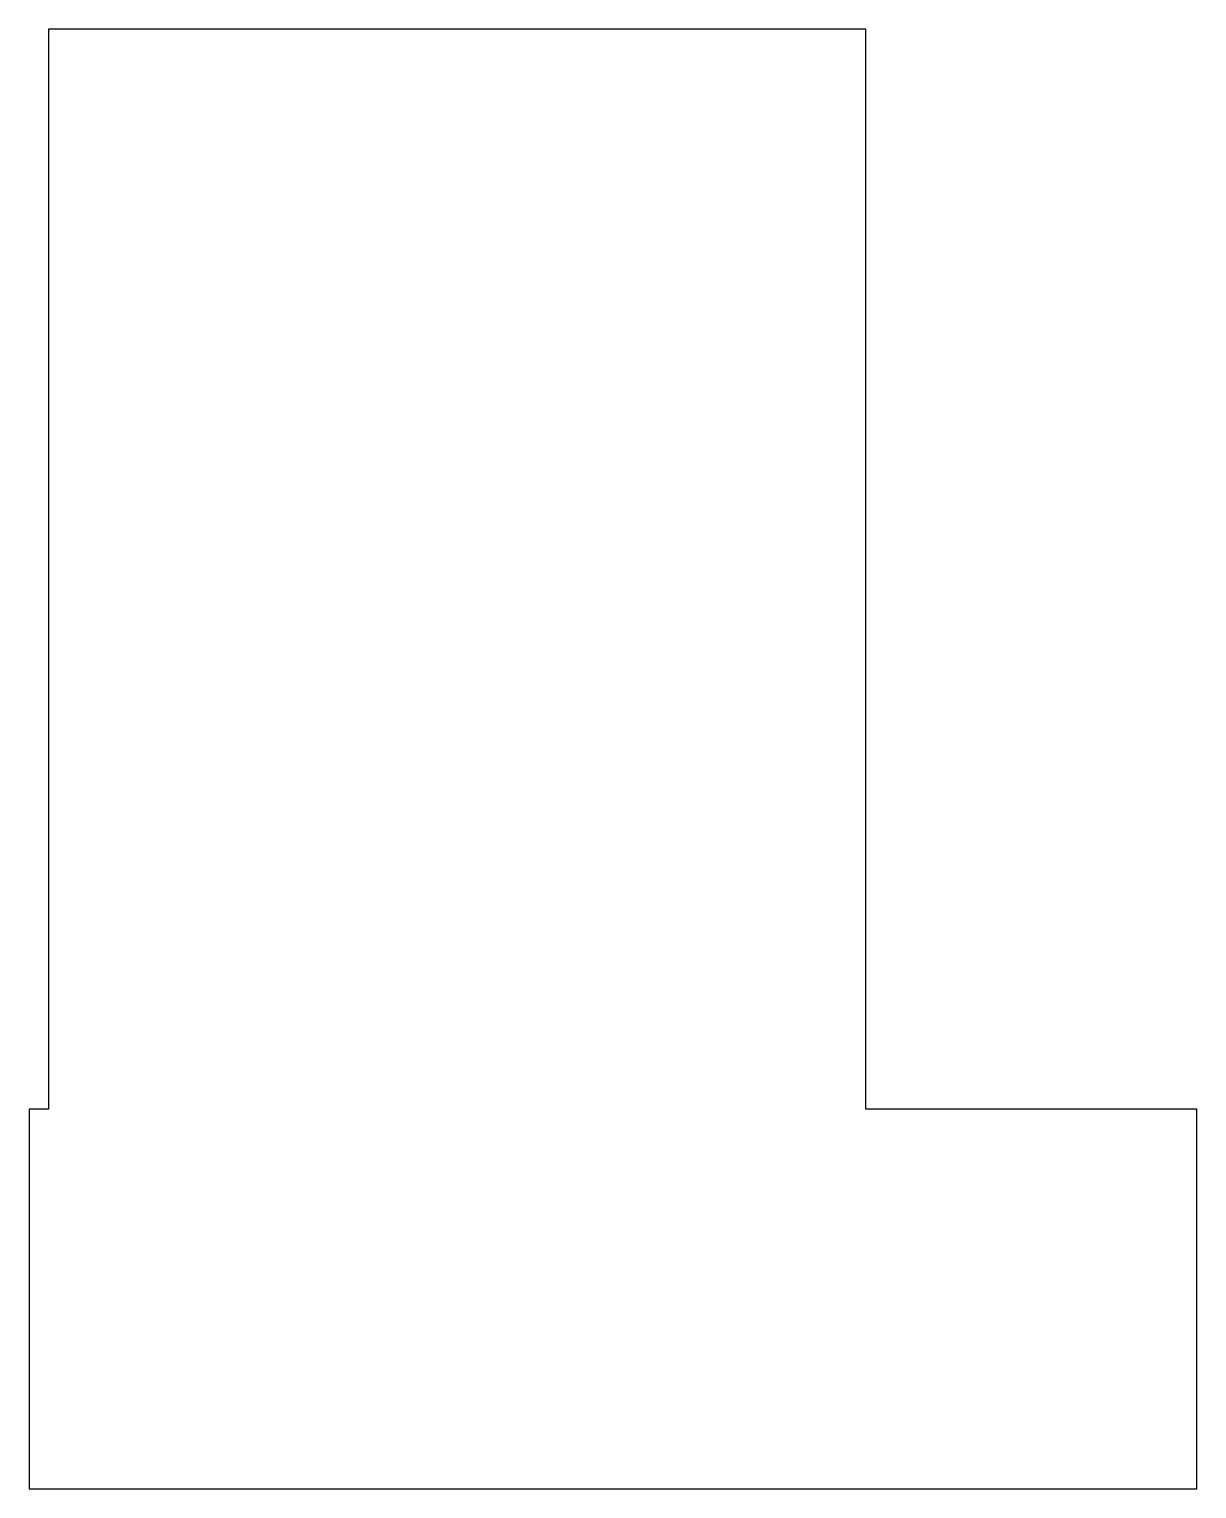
# Model space of a CAD drawing. Extents: x -30 to 30, y 0 to 75.
import ezdxf

# ---------------------------------------------------------------- set-up
doc = ezdxf.new("R2010")
doc.units = 0

msp = doc.modelspace()

# ---------------------------------------------------------------- linework, layer by layer
at = {"color": 7, "linetype": 'CONTINUOUS'}
for p, q in [((13, 75), (-29, 75)), ((-29, 75), (-29, 19.5)), ((13, 19.5), (13, 75)), ((-29, 19.5), (-30, 19.5)), ((-30, 19.5), (-30, 0)), ((30, 19.5), (13, 19.5)), ((30, 0), (30, 19.5)), ((-30, 0), (30, 0))]:
    msp.add_line(p, q, dxfattribs=at)

doc.saveas('drawing.dxf')
